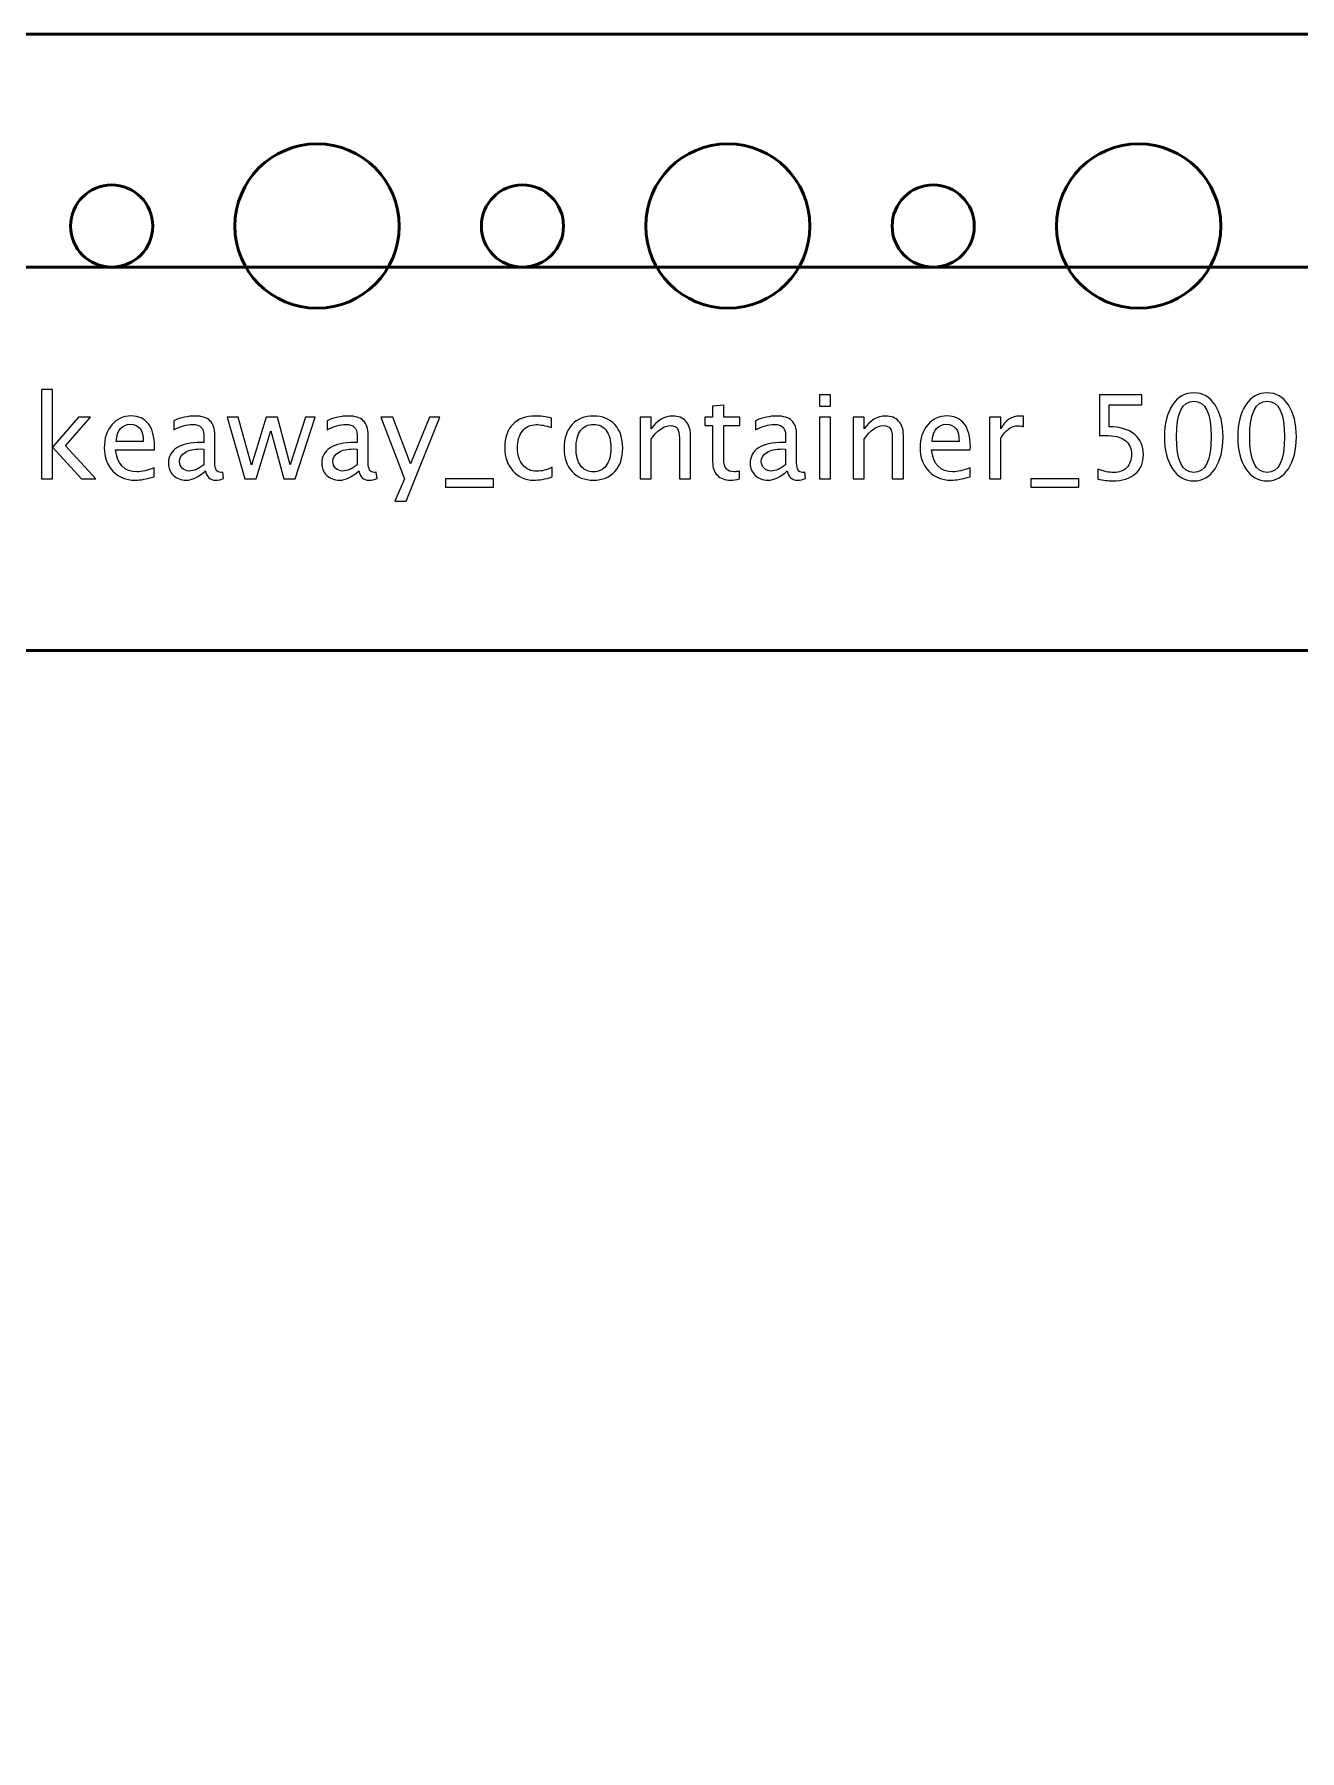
# Model space of a CAD drawing. Header units: centimetres. Extents: x -42 to 63, y -49 to 29.
# Drawn here: x 49.22 to 53.84, y -22.07 to -15.8 of the extents above; entities that cross this region are included whole.
import ezdxf

# ---------------------------------------------------------------- set-up
doc = ezdxf.new("R2010")
doc.units = ezdxf.units.CM
doc.header["$MEASUREMENT"] = 0
doc.layers.add('Layer 1', color=7, linetype='Continuous')

msp = doc.modelspace()

# ---------------------------------------------------------------- linework, layer by layer
at = {"layer": 'Layer 1', "lineweight": 53}
for centre, major_axis in [((50.25001, -16.50001), (0, 0.30001)), ((51.75001, -16.50001), (0, 0.30001)), ((53.25001, -16.50001), (0, 0.30001)), ((49.5, -16.5), (0, 0.15)), ((51, -16.5), (0, 0.15)), ((52.5, -16.5), (0, 0.15))]:
    msp.add_ellipse(centre, major_axis=major_axis, ratio=1, dxfattribs=at)
msp.add_open_spline([(45.05, -28.7), (45.05, -28.7), (45.05, -16.3), (45.05, -16.3), (45.05, -16.3), (45.05, -16.02386), (45.27386, -15.8), (45.55, -15.8), (45.55, -15.8), (45.55, -15.8), (62.45, -15.8), (62.45, -15.8), (62.45, -15.8), (62.72614, -15.8), (62.95, -16.02386), (62.95, -16.3), (62.95, -16.3), (62.95, -16.3), (62.95, -28.7), (62.95, -28.7), (62.95, -28.7), (62.95, -28.97614), (62.72614, -29.2), (62.45, -29.2), (62.45, -29.2), (62.45, -29.2), (45.55, -29.2), (45.55, -29.2), (45.55, -29.2), (45.27386, -29.2), (45.05, -28.97614), (45.05, -28.7)], degree=3, knots=[0, 0, 0, 0, 0.1111111, 0.1111111, 0.1111111, 0.1111111, 0.2222222, 0.2222222, 0.2222222, 0.2222222, 0.3333333, 0.3333333, 0.3333333, 0.3333333, 0.4444444, 0.4444444, 0.4444444, 0.4444444, 0.5555556, 0.5555556, 0.5555556, 0.5555556, 0.6666667, 0.6666667, 0.6666667, 0.6666667, 0.7777778, 0.7777778, 0.7777778, 0.7777778, 1, 1, 1, 1], dxfattribs=at)
at = {"layer": 'Layer 1', "color": 5, "lineweight": 53}
for points in [[(45.6, -26.35), (45.6, -26.35), (45.6, -18.65), (45.6, -18.65), (45.6, -18.65), (45.6, -17.54544), (46.49543, -16.65), (47.6, -16.65), (47.6, -16.65), (47.6, -16.65), (60.4, -16.65), (60.4, -16.65), (60.4, -16.65), (61.50457, -16.65), (62.4, -17.54544), (62.4, -18.65), (62.4, -18.65), (62.4, -18.65), (62.4, -26.35), (62.4, -26.35), (62.4, -26.35), (62.4, -27.45456), (61.50457, -28.35), (60.4, -28.35), (60.4, -28.35), (60.4, -28.35), (47.6, -28.35), (47.6, -28.35), (47.6, -28.35), (46.49543, -28.35), (45.6, -27.45456), (45.6, -26.35)], [(47, -25.35), (47, -25.35), (47, -19.65), (47, -19.65), (47, -19.65), (47, -18.76635), (47.71635, -18.05), (48.6, -18.05), (48.6, -18.05), (48.6, -18.05), (59.4, -18.05), (59.4, -18.05), (59.4, -18.05), (60.28365, -18.05), (61, -18.76635), (61, -19.65), (61, -19.65), (61, -19.65), (61, -25.35), (61, -25.35), (61, -25.35), (61, -26.23365), (60.28365, -26.95), (59.4, -26.95), (59.4, -26.95), (59.4, -26.95), (48.6, -26.95), (48.6, -26.95), (48.6, -26.95), (47.71635, -26.95), (47, -26.23365), (47, -25.35)]]:
    msp.add_open_spline(points, degree=3, knots=[0, 0, 0, 0, 0.1111111, 0.1111111, 0.1111111, 0.1111111, 0.2222222, 0.2222222, 0.2222222, 0.2222222, 0.3333333, 0.3333333, 0.3333333, 0.3333333, 0.4444444, 0.4444444, 0.4444444, 0.4444444, 0.5555556, 0.5555556, 0.5555556, 0.5555556, 0.6666667, 0.6666667, 0.6666667, 0.6666667, 0.7777778, 0.7777778, 0.7777778, 0.7777778, 1, 1, 1, 1], dxfattribs=at)
at = {"layer": 'Layer 1', "color": 5, "lineweight": 9}
for points, knots in [([(49.24323, -17.42256), (49.24323, -17.42256), (49.24323, -17.09617), (49.24323, -17.09617), (49.24323, -17.09617), (49.24323, -17.09617), (49.28387, -17.09617), (49.28387, -17.09617), (49.28387, -17.09617), (49.28387, -17.09617), (49.28387, -17.30706), (49.28387, -17.30706), (49.28387, -17.30706), (49.28387, -17.30706), (49.37912, -17.1982), (49.37912, -17.1982), (49.37912, -17.1982), (49.37912, -17.1982), (49.423, -17.1982), (49.423, -17.1982), (49.423, -17.1982), (49.423, -17.1982), (49.33199, -17.3029), (49.33199, -17.3029), (49.33199, -17.3029), (49.33199, -17.3029), (49.44205, -17.42256), (49.44205, -17.42256), (49.44205, -17.42256), (49.44205, -17.42256), (49.3897, -17.42256), (49.3897, -17.42256), (49.3897, -17.42256), (49.3897, -17.42256), (49.28387, -17.30748), (49.28387, -17.30748), (49.28387, -17.30748), (49.28387, -17.30748), (49.28387, -17.42256), (49.28387, -17.42256), (49.28387, -17.42256), (49.28387, -17.42256), (49.24323, -17.42256), (49.24323, -17.42256)], [0, 0, 0, 0, 0.0833333, 0.0833333, 0.0833333, 0.0833333, 0.1666667, 0.1666667, 0.1666667, 0.1666667, 0.25, 0.25, 0.25, 0.25, 0.3333333, 0.3333333, 0.3333333, 0.3333333, 0.4166667, 0.4166667, 0.4166667, 0.4166667, 0.5, 0.5, 0.5, 0.5, 0.5833333, 0.5833333, 0.5833333, 0.5833333, 0.6666667, 0.6666667, 0.6666667, 0.6666667, 0.75, 0.75, 0.75, 0.75, 0.8333333, 0.8333333, 0.8333333, 0.8333333, 1, 1, 1, 1]), ([(51.79305, -17.42249), (51.78049, -17.42595), (51.76955, -17.42764), (51.76031, -17.42764), (51.76031, -17.42764), (51.73957, -17.42764), (51.72341, -17.42171), (51.71184, -17.40986), (51.71184, -17.40986), (51.7002, -17.39801), (51.69441, -17.38157), (51.69441, -17.36047), (51.69441, -17.36047), (51.69441, -17.36047), (51.69441, -17.22867), (51.69441, -17.22867), (51.69441, -17.22867), (51.69441, -17.22867), (51.66633, -17.22867), (51.66633, -17.22867), (51.66633, -17.22867), (51.66633, -17.22867), (51.66633, -17.1982), (51.66633, -17.1982), (51.66633, -17.1982), (51.66633, -17.1982), (51.69441, -17.1982), (51.69441, -17.1982), (51.69441, -17.1982), (51.69441, -17.1982), (51.69441, -17.15763), (51.69441, -17.15763), (51.69441, -17.15763), (51.69441, -17.15763), (51.73505, -17.15375), (51.73505, -17.15375), (51.73505, -17.15375), (51.73505, -17.15375), (51.73505, -17.1982), (51.73505, -17.1982), (51.73505, -17.1982), (51.73505, -17.1982), (51.7939, -17.1982), (51.7939, -17.1982), (51.7939, -17.1982), (51.7939, -17.1982), (51.7939, -17.22867), (51.7939, -17.22867), (51.7939, -17.22867), (51.7939, -17.22867), (51.73505, -17.22867), (51.73505, -17.22867), (51.73505, -17.22867), (51.73505, -17.22867), (51.73505, -17.35313), (51.73505, -17.35313), (51.73505, -17.35313), (51.73505, -17.38248), (51.74782, -17.39716), (51.77329, -17.39716), (51.77329, -17.39716), (51.77873, -17.39716), (51.78529, -17.39624), (51.79305, -17.39448), (51.79305, -17.39448), (51.79305, -17.39448), (51.79305, -17.42249), (51.79305, -17.42249)], [0, 0, 0, 0, 0.0555556, 0.0555556, 0.0555556, 0.0555556, 0.1111111, 0.1111111, 0.1111111, 0.1111111, 0.1666667, 0.1666667, 0.1666667, 0.1666667, 0.2222222, 0.2222222, 0.2222222, 0.2222222, 0.2777778, 0.2777778, 0.2777778, 0.2777778, 0.3333333, 0.3333333, 0.3333333, 0.3333333, 0.3888889, 0.3888889, 0.3888889, 0.3888889, 0.4444444, 0.4444444, 0.4444444, 0.4444444, 0.5, 0.5, 0.5, 0.5, 0.5555556, 0.5555556, 0.5555556, 0.5555556, 0.6111111, 0.6111111, 0.6111111, 0.6111111, 0.6666667, 0.6666667, 0.6666667, 0.6666667, 0.7222222, 0.7222222, 0.7222222, 0.7222222, 0.7777778, 0.7777778, 0.7777778, 0.7777778, 0.8333333, 0.8333333, 0.8333333, 0.8333333, 0.8888889, 0.8888889, 0.8888889, 0.8888889, 1, 1, 1, 1]), ([(52.0848, -17.15713), (52.0848, -17.15713), (52.0848, -17.11649), (52.0848, -17.11649), (52.0848, -17.11649), (52.0848, -17.11649), (52.12544, -17.11649), (52.12544, -17.11649), (52.12544, -17.11649), (52.12544, -17.11649), (52.12544, -17.15713), (52.12544, -17.15713), (52.12544, -17.15713), (52.12544, -17.15713), (52.0848, -17.15713), (52.0848, -17.15713)], [0, 0, 0, 0, 0.2, 0.2, 0.2, 0.2, 0.4, 0.4, 0.4, 0.4, 0.6, 0.6, 0.6, 0.6, 1, 1, 1, 1]), ([(53.10165, -17.42383), (53.10165, -17.42383), (53.10165, -17.38742), (53.10165, -17.38742), (53.10165, -17.38742), (53.1219, -17.39561), (53.14109, -17.3997), (53.15943, -17.3997), (53.15943, -17.3997), (53.17947, -17.3997), (53.19527, -17.39377), (53.20677, -17.38192), (53.20677, -17.38192), (53.21827, -17.37007), (53.22399, -17.35377), (53.22399, -17.33303), (53.22399, -17.33303), (53.22399, -17.31073), (53.21587, -17.29366), (53.19965, -17.28187), (53.19965, -17.28187), (53.18342, -17.27009), (53.15992, -17.26423), (53.12923, -17.26423), (53.12923, -17.26423), (53.12211, -17.26423), (53.11456, -17.26473), (53.10673, -17.26572), (53.10673, -17.26572), (53.10673, -17.26572), (53.10673, -17.11649), (53.10673, -17.11649), (53.10673, -17.11649), (53.10673, -17.11649), (53.26167, -17.11649), (53.26167, -17.11649), (53.26167, -17.11649), (53.26167, -17.11649), (53.26167, -17.15205), (53.26167, -17.15205), (53.26167, -17.15205), (53.26167, -17.15205), (53.14229, -17.15205), (53.14229, -17.15205), (53.14229, -17.15205), (53.14229, -17.15205), (53.14229, -17.23291), (53.14229, -17.23291), (53.14229, -17.23291), (53.18166, -17.23291), (53.21235, -17.24194), (53.23443, -17.26), (53.23443, -17.26), (53.25651, -17.27799), (53.26759, -17.30297), (53.26759, -17.33493), (53.26759, -17.33493), (53.26759, -17.3647), (53.25757, -17.38799), (53.23754, -17.40485), (53.23754, -17.40485), (53.2175, -17.42171), (53.18984, -17.43018), (53.15456, -17.43018), (53.15456, -17.43018), (53.13883, -17.43018), (53.12119, -17.42806), (53.10165, -17.42383)], [0, 0, 0, 0, 0.0555556, 0.0555556, 0.0555556, 0.0555556, 0.1111111, 0.1111111, 0.1111111, 0.1111111, 0.1666667, 0.1666667, 0.1666667, 0.1666667, 0.2222222, 0.2222222, 0.2222222, 0.2222222, 0.2777778, 0.2777778, 0.2777778, 0.2777778, 0.3333333, 0.3333333, 0.3333333, 0.3333333, 0.3888889, 0.3888889, 0.3888889, 0.3888889, 0.4444444, 0.4444444, 0.4444444, 0.4444444, 0.5, 0.5, 0.5, 0.5, 0.5555556, 0.5555556, 0.5555556, 0.5555556, 0.6111111, 0.6111111, 0.6111111, 0.6111111, 0.6666667, 0.6666667, 0.6666667, 0.6666667, 0.7222222, 0.7222222, 0.7222222, 0.7222222, 0.7777778, 0.7777778, 0.7777778, 0.7777778, 0.8333333, 0.8333333, 0.8333333, 0.8333333, 0.8888889, 0.8888889, 0.8888889, 0.8888889, 1, 1, 1, 1]), ([(53.45146, -17.43018), (53.41936, -17.43018), (53.39347, -17.41543), (53.37385, -17.38601), (53.37385, -17.38601), (53.35417, -17.35659), (53.34436, -17.31779), (53.34436, -17.26953), (53.34436, -17.26953), (53.34436, -17.22127), (53.35417, -17.18246), (53.37385, -17.15304), (53.37385, -17.15304), (53.39347, -17.12362), (53.41936, -17.10887), (53.45146, -17.10887), (53.45146, -17.10887), (53.48371, -17.10887), (53.5096, -17.12355), (53.52921, -17.1529), (53.52921, -17.1529), (53.54876, -17.18225), (53.55856, -17.22113), (53.55856, -17.26953), (53.55856, -17.26953), (53.55856, -17.31779), (53.54876, -17.35659), (53.52921, -17.38601), (53.52921, -17.38601), (53.5096, -17.41543), (53.48371, -17.43018), (53.45146, -17.43018)], [0, 0, 0, 0, 0.1111111, 0.1111111, 0.1111111, 0.1111111, 0.2222222, 0.2222222, 0.2222222, 0.2222222, 0.3333333, 0.3333333, 0.3333333, 0.3333333, 0.4444444, 0.4444444, 0.4444444, 0.4444444, 0.5555556, 0.5555556, 0.5555556, 0.5555556, 0.6666667, 0.6666667, 0.6666667, 0.6666667, 0.7777778, 0.7777778, 0.7777778, 0.7777778, 1, 1, 1, 1]), ([(53.45139, -17.3997), (53.4938, -17.3997), (53.51496, -17.35631), (53.51496, -17.26953), (53.51496, -17.26953), (53.51496, -17.18274), (53.4938, -17.13935), (53.45139, -17.13935), (53.45139, -17.13935), (53.40913, -17.13935), (53.38796, -17.18274), (53.38796, -17.26953), (53.38796, -17.26953), (53.38796, -17.35631), (53.40913, -17.3997), (53.45139, -17.3997)], [0, 0, 0, 0, 0.2, 0.2, 0.2, 0.2, 0.4, 0.4, 0.4, 0.4, 0.6, 0.6, 0.6, 0.6, 1, 1, 1, 1]), ([(53.71915, -17.43018), (53.68705, -17.43018), (53.66116, -17.41543), (53.64154, -17.38601), (53.64154, -17.38601), (53.62186, -17.35659), (53.61205, -17.31779), (53.61205, -17.26953), (53.61205, -17.26953), (53.61205, -17.22127), (53.62186, -17.18246), (53.64154, -17.15304), (53.64154, -17.15304), (53.66116, -17.12362), (53.68705, -17.10887), (53.71915, -17.10887), (53.71915, -17.10887), (53.7514, -17.10887), (53.77729, -17.12355), (53.7969, -17.1529), (53.7969, -17.1529), (53.81645, -17.18225), (53.82625, -17.22113), (53.82625, -17.26953), (53.82625, -17.26953), (53.82625, -17.31779), (53.81645, -17.35659), (53.7969, -17.38601), (53.7969, -17.38601), (53.77729, -17.41543), (53.7514, -17.43018), (53.71915, -17.43018)], [0, 0, 0, 0, 0.1111111, 0.1111111, 0.1111111, 0.1111111, 0.2222222, 0.2222222, 0.2222222, 0.2222222, 0.3333333, 0.3333333, 0.3333333, 0.3333333, 0.4444444, 0.4444444, 0.4444444, 0.4444444, 0.5555556, 0.5555556, 0.5555556, 0.5555556, 0.6666667, 0.6666667, 0.6666667, 0.6666667, 0.7777778, 0.7777778, 0.7777778, 0.7777778, 1, 1, 1, 1]), ([(53.71908, -17.3997), (53.76149, -17.3997), (53.78265, -17.35631), (53.78265, -17.26953), (53.78265, -17.26953), (53.78265, -17.18274), (53.76149, -17.13935), (53.71908, -17.13935), (53.71908, -17.13935), (53.67682, -17.13935), (53.65565, -17.18274), (53.65565, -17.26953), (53.65565, -17.26953), (53.65565, -17.35631), (53.67682, -17.3997), (53.71908, -17.3997)], [0, 0, 0, 0, 0.2, 0.2, 0.2, 0.2, 0.4, 0.4, 0.4, 0.4, 0.6, 0.6, 0.6, 0.6, 1, 1, 1, 1]), ([(49.65535, -17.41536), (49.62804, -17.42355), (49.60469, -17.42764), (49.58521, -17.42764), (49.58521, -17.42764), (49.55198, -17.42764), (49.52496, -17.41663), (49.50415, -17.39469), (49.50415, -17.39469), (49.48333, -17.37275), (49.47289, -17.34431), (49.47289, -17.30932), (49.47289, -17.30932), (49.47289, -17.27538), (49.48206, -17.24751), (49.50048, -17.22571), (49.50048, -17.22571), (49.51889, -17.20398), (49.54246, -17.19312), (49.57117, -17.19312), (49.57117, -17.19312), (49.59834, -17.19312), (49.61936, -17.20278), (49.63418, -17.22211), (49.63418, -17.22211), (49.649, -17.24145), (49.6564, -17.26882), (49.6564, -17.30431), (49.6564, -17.30431), (49.6564, -17.30431), (49.65619, -17.31673), (49.65619, -17.31673), (49.65619, -17.31673), (49.65619, -17.31673), (49.51438, -17.31673), (49.51438, -17.31673), (49.51438, -17.31673), (49.5203, -17.37035), (49.54648, -17.39716), (49.59283, -17.39716), (49.59283, -17.39716), (49.60984, -17.39716), (49.63065, -17.39236), (49.65535, -17.38277), (49.65535, -17.38277), (49.65535, -17.38277), (49.65535, -17.41536), (49.65535, -17.41536)], [0, 0, 0, 0, 0.0769231, 0.0769231, 0.0769231, 0.0769231, 0.1538462, 0.1538462, 0.1538462, 0.1538462, 0.2307692, 0.2307692, 0.2307692, 0.2307692, 0.3076923, 0.3076923, 0.3076923, 0.3076923, 0.3846154, 0.3846154, 0.3846154, 0.3846154, 0.4615385, 0.4615385, 0.4615385, 0.4615385, 0.5384615, 0.5384615, 0.5384615, 0.5384615, 0.6153846, 0.6153846, 0.6153846, 0.6153846, 0.6923077, 0.6923077, 0.6923077, 0.6923077, 0.7692308, 0.7692308, 0.7692308, 0.7692308, 0.8461538, 0.8461538, 0.8461538, 0.8461538, 1, 1, 1, 1]), ([(49.51649, -17.28625), (49.51649, -17.28625), (49.61555, -17.28625), (49.61555, -17.28625), (49.61555, -17.28625), (49.61555, -17.24448), (49.59996, -17.22359), (49.56884, -17.22359), (49.56884, -17.22359), (49.53752, -17.22359), (49.52009, -17.24448), (49.51649, -17.28625)], [0, 0, 0, 0, 0.25, 0.25, 0.25, 0.25, 0.5, 0.5, 0.5, 0.5, 1, 1, 1, 1]), ([(49.84218, -17.39399), (49.81777, -17.41642), (49.79427, -17.42764), (49.77169, -17.42764), (49.77169, -17.42764), (49.75314, -17.42764), (49.73769, -17.42185), (49.72548, -17.41021), (49.72548, -17.41021), (49.7132, -17.39857), (49.70707, -17.3839), (49.70707, -17.36619), (49.70707, -17.36619), (49.70707, -17.3417), (49.71737, -17.32287), (49.73797, -17.30974), (49.73797, -17.30974), (49.75857, -17.29662), (49.78813, -17.29006), (49.82666, -17.29006), (49.82666, -17.29006), (49.82666, -17.29006), (49.83618, -17.29006), (49.83618, -17.29006), (49.83618, -17.29006), (49.83618, -17.29006), (49.83618, -17.26304), (49.83618, -17.26304), (49.83618, -17.26304), (49.83618, -17.237), (49.82264, -17.22402), (49.79547, -17.22402), (49.79547, -17.22402), (49.77445, -17.22402), (49.75145, -17.23065), (49.72654, -17.24391), (49.72654, -17.24391), (49.72654, -17.24391), (49.72654, -17.21047), (49.72654, -17.21047), (49.72654, -17.21047), (49.75392, -17.19918), (49.77974, -17.19354), (49.80394, -17.19354), (49.80394, -17.19354), (49.82884, -17.19354), (49.84726, -17.19918), (49.85904, -17.21054), (49.85904, -17.21054), (49.8709, -17.2219), (49.87682, -17.2394), (49.87682, -17.26304), (49.87682, -17.26304), (49.87682, -17.26304), (49.87682, -17.36442), (49.87682, -17.36442), (49.87682, -17.36442), (49.87682, -17.38764), (49.88395, -17.39928), (49.89827, -17.39928), (49.89827, -17.39928), (49.90003, -17.39928), (49.90264, -17.39899), (49.9061, -17.39843), (49.9061, -17.39843), (49.9061, -17.39843), (49.90899, -17.42101), (49.90899, -17.42101), (49.90899, -17.42101), (49.89975, -17.42545), (49.88959, -17.42764), (49.87844, -17.42764), (49.87844, -17.42764), (49.85947, -17.42764), (49.8474, -17.41642), (49.84218, -17.39399)], [0, 0, 0, 0, 0.05, 0.05, 0.05, 0.05, 0.1, 0.1, 0.1, 0.1, 0.15, 0.15, 0.15, 0.15, 0.2, 0.2, 0.2, 0.2, 0.25, 0.25, 0.25, 0.25, 0.3, 0.3, 0.3, 0.3, 0.35, 0.35, 0.35, 0.35, 0.4, 0.4, 0.4, 0.4, 0.45, 0.45, 0.45, 0.45, 0.5, 0.5, 0.5, 0.5, 0.55, 0.55, 0.55, 0.55, 0.6, 0.6, 0.6, 0.6, 0.65, 0.65, 0.65, 0.65, 0.7, 0.7, 0.7, 0.7, 0.75, 0.75, 0.75, 0.75, 0.8, 0.8, 0.8, 0.8, 0.85, 0.85, 0.85, 0.85, 0.9, 0.9, 0.9, 0.9, 1, 1, 1, 1]), ([(49.98654, -17.42256), (49.98654, -17.42256), (49.92219, -17.1982), (49.92219, -17.1982), (49.92219, -17.1982), (49.92219, -17.1982), (49.96184, -17.1982), (49.96184, -17.1982), (49.96184, -17.1982), (49.96184, -17.1982), (50.01116, -17.3724), (50.01116, -17.3724), (50.01116, -17.3724), (50.01116, -17.3724), (50.06436, -17.1982), (50.06436, -17.1982), (50.06436, -17.1982), (50.06436, -17.1982), (50.105, -17.1982), (50.105, -17.1982), (50.105, -17.1982), (50.105, -17.1982), (50.15178, -17.37211), (50.15178, -17.37211), (50.15178, -17.37211), (50.15178, -17.37211), (50.20836, -17.1982), (50.20836, -17.1982), (50.20836, -17.1982), (50.20836, -17.1982), (50.24307, -17.1982), (50.24307, -17.1982), (50.24307, -17.1982), (50.24307, -17.1982), (50.16984, -17.42256), (50.16984, -17.42256), (50.16984, -17.42256), (50.16984, -17.42256), (50.1292, -17.42256), (50.1292, -17.42256), (50.1292, -17.42256), (50.1292, -17.42256), (50.08108, -17.24758), (50.08108, -17.24758), (50.08108, -17.24758), (50.08108, -17.24758), (50.02718, -17.42256), (50.02718, -17.42256), (50.02718, -17.42256), (50.02718, -17.42256), (49.98654, -17.42256), (49.98654, -17.42256)], [0, 0, 0, 0, 0.0714286, 0.0714286, 0.0714286, 0.0714286, 0.1428571, 0.1428571, 0.1428571, 0.1428571, 0.2142857, 0.2142857, 0.2142857, 0.2142857, 0.2857143, 0.2857143, 0.2857143, 0.2857143, 0.3571429, 0.3571429, 0.3571429, 0.3571429, 0.4285714, 0.4285714, 0.4285714, 0.4285714, 0.5, 0.5, 0.5, 0.5, 0.5714286, 0.5714286, 0.5714286, 0.5714286, 0.6428571, 0.6428571, 0.6428571, 0.6428571, 0.7142857, 0.7142857, 0.7142857, 0.7142857, 0.7857143, 0.7857143, 0.7857143, 0.7857143, 0.8571429, 0.8571429, 0.8571429, 0.8571429, 1, 1, 1, 1]), ([(50.40211, -17.39399), (50.3777, -17.41642), (50.3542, -17.42764), (50.33162, -17.42764), (50.33162, -17.42764), (50.31307, -17.42764), (50.29762, -17.42185), (50.28541, -17.41021), (50.28541, -17.41021), (50.27313, -17.39857), (50.267, -17.3839), (50.267, -17.36619), (50.267, -17.36619), (50.267, -17.3417), (50.2773, -17.32287), (50.2979, -17.30974), (50.2979, -17.30974), (50.3185, -17.29662), (50.34806, -17.29006), (50.38659, -17.29006), (50.38659, -17.29006), (50.38659, -17.29006), (50.39611, -17.29006), (50.39611, -17.29006), (50.39611, -17.29006), (50.39611, -17.29006), (50.39611, -17.26304), (50.39611, -17.26304), (50.39611, -17.26304), (50.39611, -17.237), (50.38257, -17.22402), (50.3554, -17.22402), (50.3554, -17.22402), (50.33438, -17.22402), (50.31138, -17.23065), (50.28647, -17.24391), (50.28647, -17.24391), (50.28647, -17.24391), (50.28647, -17.21047), (50.28647, -17.21047), (50.28647, -17.21047), (50.31385, -17.19918), (50.33967, -17.19354), (50.36387, -17.19354), (50.36387, -17.19354), (50.38877, -17.19354), (50.40719, -17.19918), (50.41897, -17.21054), (50.41897, -17.21054), (50.43083, -17.2219), (50.43675, -17.2394), (50.43675, -17.26304), (50.43675, -17.26304), (50.43675, -17.26304), (50.43675, -17.36442), (50.43675, -17.36442), (50.43675, -17.36442), (50.43675, -17.38764), (50.44388, -17.39928), (50.4582, -17.39928), (50.4582, -17.39928), (50.45996, -17.39928), (50.46257, -17.39899), (50.46603, -17.39843), (50.46603, -17.39843), (50.46603, -17.39843), (50.46892, -17.42101), (50.46892, -17.42101), (50.46892, -17.42101), (50.45968, -17.42545), (50.44952, -17.42764), (50.43837, -17.42764), (50.43837, -17.42764), (50.4194, -17.42764), (50.40733, -17.41642), (50.40211, -17.39399)], [0, 0, 0, 0, 0.05, 0.05, 0.05, 0.05, 0.1, 0.1, 0.1, 0.1, 0.15, 0.15, 0.15, 0.15, 0.2, 0.2, 0.2, 0.2, 0.25, 0.25, 0.25, 0.25, 0.3, 0.3, 0.3, 0.3, 0.35, 0.35, 0.35, 0.35, 0.4, 0.4, 0.4, 0.4, 0.45, 0.45, 0.45, 0.45, 0.5, 0.5, 0.5, 0.5, 0.55, 0.55, 0.55, 0.55, 0.6, 0.6, 0.6, 0.6, 0.65, 0.65, 0.65, 0.65, 0.7, 0.7, 0.7, 0.7, 0.75, 0.75, 0.75, 0.75, 0.8, 0.8, 0.8, 0.8, 0.85, 0.85, 0.85, 0.85, 0.9, 0.9, 0.9, 0.9, 1, 1, 1, 1]), ([(50.53348, -17.50426), (50.53348, -17.50426), (50.56989, -17.42284), (50.56989, -17.42284), (50.56989, -17.42284), (50.56989, -17.42284), (50.48297, -17.1982), (50.48297, -17.1982), (50.48297, -17.1982), (50.48297, -17.1982), (50.52657, -17.1982), (50.52657, -17.1982), (50.52657, -17.1982), (50.52657, -17.1982), (50.5912, -17.36809), (50.5912, -17.36809), (50.5912, -17.36809), (50.5912, -17.36809), (50.66013, -17.1982), (50.66013, -17.1982), (50.66013, -17.1982), (50.66013, -17.1982), (50.69844, -17.1982), (50.69844, -17.1982), (50.69844, -17.1982), (50.69844, -17.1982), (50.57582, -17.50426), (50.57582, -17.50426), (50.57582, -17.50426), (50.57582, -17.50426), (50.53348, -17.50426), (50.53348, -17.50426)], [0, 0, 0, 0, 0.1111111, 0.1111111, 0.1111111, 0.1111111, 0.2222222, 0.2222222, 0.2222222, 0.2222222, 0.3333333, 0.3333333, 0.3333333, 0.3333333, 0.4444444, 0.4444444, 0.4444444, 0.4444444, 0.5555556, 0.5555556, 0.5555556, 0.5555556, 0.6666667, 0.6666667, 0.6666667, 0.6666667, 0.7777778, 0.7777778, 0.7777778, 0.7777778, 1, 1, 1, 1]), ([(51.10887, -17.41579), (51.08255, -17.42369), (51.05983, -17.42764), (51.04071, -17.42764), (51.04071, -17.42764), (51.01037, -17.42764), (50.98525, -17.41642), (50.96529, -17.39406), (50.96529, -17.39406), (50.94532, -17.37162), (50.9353, -17.34333), (50.9353, -17.30925), (50.9353, -17.30925), (50.9353, -17.27284), (50.94518, -17.24441), (50.96493, -17.22409), (50.96493, -17.22409), (50.98469, -17.2037), (51.01228, -17.19354), (51.04769, -17.19354), (51.04769, -17.19354), (51.06512, -17.19354), (51.08474, -17.19594), (51.10633, -17.20074), (51.10633, -17.20074), (51.10633, -17.20074), (51.10633, -17.23502), (51.10633, -17.23502), (51.10633, -17.23502), (51.08339, -17.22825), (51.0647, -17.22486), (51.0503, -17.22486), (51.0503, -17.22486), (51.02942, -17.22486), (51.0127, -17.2327), (51.00021, -17.24829), (51.00021, -17.24829), (50.98772, -17.26388), (50.98144, -17.2847), (50.98144, -17.31066), (50.98144, -17.31066), (50.98144, -17.33585), (50.98793, -17.35617), (51.00085, -17.37176), (51.00085, -17.37176), (51.01376, -17.38728), (51.03062, -17.39504), (51.05157, -17.39504), (51.05157, -17.39504), (51.07013, -17.39504), (51.08918, -17.39025), (51.10887, -17.38065), (51.10887, -17.38065), (51.10887, -17.38065), (51.10887, -17.41579), (51.10887, -17.41579)], [0, 0, 0, 0, 0.0666667, 0.0666667, 0.0666667, 0.0666667, 0.1333333, 0.1333333, 0.1333333, 0.1333333, 0.2, 0.2, 0.2, 0.2, 0.2666667, 0.2666667, 0.2666667, 0.2666667, 0.3333333, 0.3333333, 0.3333333, 0.3333333, 0.4, 0.4, 0.4, 0.4, 0.4666667, 0.4666667, 0.4666667, 0.4666667, 0.5333333, 0.5333333, 0.5333333, 0.5333333, 0.6, 0.6, 0.6, 0.6, 0.6666667, 0.6666667, 0.6666667, 0.6666667, 0.7333333, 0.7333333, 0.7333333, 0.7333333, 0.8, 0.8, 0.8, 0.8, 0.8666667, 0.8666667, 0.8666667, 0.8666667, 1, 1, 1, 1]), ([(51.25922, -17.42764), (51.22627, -17.42764), (51.20017, -17.41713), (51.18098, -17.3961), (51.18098, -17.3961), (51.16172, -17.37508), (51.15212, -17.3465), (51.15212, -17.31045), (51.15212, -17.31045), (51.15212, -17.27447), (51.16172, -17.24596), (51.18098, -17.22501), (51.18098, -17.22501), (51.20017, -17.20405), (51.22627, -17.19354), (51.25922, -17.19354), (51.25922, -17.19354), (51.29217, -17.19354), (51.31828, -17.20405), (51.33747, -17.22501), (51.33747, -17.22501), (51.35673, -17.24596), (51.36632, -17.27447), (51.36632, -17.31045), (51.36632, -17.31045), (51.36632, -17.3465), (51.35673, -17.37508), (51.33747, -17.3961), (51.33747, -17.3961), (51.31828, -17.41713), (51.29217, -17.42764), (51.25922, -17.42764)], [0, 0, 0, 0, 0.1111111, 0.1111111, 0.1111111, 0.1111111, 0.2222222, 0.2222222, 0.2222222, 0.2222222, 0.3333333, 0.3333333, 0.3333333, 0.3333333, 0.4444444, 0.4444444, 0.4444444, 0.4444444, 0.5555556, 0.5555556, 0.5555556, 0.5555556, 0.6666667, 0.6666667, 0.6666667, 0.6666667, 0.7777778, 0.7777778, 0.7777778, 0.7777778, 1, 1, 1, 1]), ([(51.25915, -17.39716), (51.27926, -17.39716), (51.29492, -17.38961), (51.30607, -17.37444), (51.30607, -17.37444), (51.31715, -17.35934), (51.32272, -17.33796), (51.32272, -17.31045), (51.32272, -17.31045), (51.32272, -17.283), (51.31715, -17.26169), (51.30607, -17.2466), (51.30607, -17.2466), (51.29492, -17.23157), (51.27926, -17.22402), (51.25915, -17.22402), (51.25915, -17.22402), (51.23897, -17.22402), (51.22331, -17.23157), (51.2123, -17.2466), (51.2123, -17.2466), (51.20123, -17.26169), (51.19572, -17.283), (51.19572, -17.31045), (51.19572, -17.31045), (51.19572, -17.33796), (51.20123, -17.35934), (51.2123, -17.37444), (51.2123, -17.37444), (51.22331, -17.38961), (51.23897, -17.39716), (51.25915, -17.39716)], [0, 0, 0, 0, 0.1111111, 0.1111111, 0.1111111, 0.1111111, 0.2222222, 0.2222222, 0.2222222, 0.2222222, 0.3333333, 0.3333333, 0.3333333, 0.3333333, 0.4444444, 0.4444444, 0.4444444, 0.4444444, 0.5555556, 0.5555556, 0.5555556, 0.5555556, 0.6666667, 0.6666667, 0.6666667, 0.6666667, 0.7777778, 0.7777778, 0.7777778, 0.7777778, 1, 1, 1, 1]), ([(51.42997, -17.42256), (51.42997, -17.42256), (51.42997, -17.1982), (51.42997, -17.1982), (51.42997, -17.1982), (51.42997, -17.1982), (51.47061, -17.1982), (51.47061, -17.1982), (51.47061, -17.1982), (51.47061, -17.1982), (51.47061, -17.2406), (51.47061, -17.2406), (51.47061, -17.2406), (51.49213, -17.2092), (51.51852, -17.19354), (51.5497, -17.19354), (51.5497, -17.19354), (51.56932, -17.19354), (51.58491, -17.19968), (51.59641, -17.21202), (51.59641, -17.21202), (51.60791, -17.2243), (51.61369, -17.24088), (51.61369, -17.26162), (51.61369, -17.26162), (51.61369, -17.26162), (51.61369, -17.42256), (51.61369, -17.42256), (51.61369, -17.42256), (51.61369, -17.42256), (51.57306, -17.42256), (51.57306, -17.42256), (51.57306, -17.42256), (51.57306, -17.42256), (51.57306, -17.27489), (51.57306, -17.27489), (51.57306, -17.27489), (51.57306, -17.25824), (51.57059, -17.24638), (51.56572, -17.23933), (51.56572, -17.23933), (51.56078, -17.2322), (51.55266, -17.22867), (51.54131, -17.22867), (51.54131, -17.22867), (51.51633, -17.22867), (51.49276, -17.24497), (51.47061, -17.27757), (51.47061, -17.27757), (51.47061, -17.27757), (51.47061, -17.42256), (51.47061, -17.42256), (51.47061, -17.42256), (51.47061, -17.42256), (51.42997, -17.42256), (51.42997, -17.42256)], [0, 0, 0, 0, 0.0666667, 0.0666667, 0.0666667, 0.0666667, 0.1333333, 0.1333333, 0.1333333, 0.1333333, 0.2, 0.2, 0.2, 0.2, 0.2666667, 0.2666667, 0.2666667, 0.2666667, 0.3333333, 0.3333333, 0.3333333, 0.3333333, 0.4, 0.4, 0.4, 0.4, 0.4666667, 0.4666667, 0.4666667, 0.4666667, 0.5333333, 0.5333333, 0.5333333, 0.5333333, 0.6, 0.6, 0.6, 0.6, 0.6666667, 0.6666667, 0.6666667, 0.6666667, 0.7333333, 0.7333333, 0.7333333, 0.7333333, 0.8, 0.8, 0.8, 0.8, 0.8666667, 0.8666667, 0.8666667, 0.8666667, 1, 1, 1, 1]), ([(51.96669, -17.39399), (51.94228, -17.41642), (51.91878, -17.42764), (51.8962, -17.42764), (51.8962, -17.42764), (51.87765, -17.42764), (51.8622, -17.42185), (51.84999, -17.41021), (51.84999, -17.41021), (51.83771, -17.39857), (51.83158, -17.3839), (51.83158, -17.36619), (51.83158, -17.36619), (51.83158, -17.3417), (51.84188, -17.32287), (51.86248, -17.30974), (51.86248, -17.30974), (51.88308, -17.29662), (51.91264, -17.29006), (51.95117, -17.29006), (51.95117, -17.29006), (51.95117, -17.29006), (51.96069, -17.29006), (51.96069, -17.29006), (51.96069, -17.29006), (51.96069, -17.29006), (51.96069, -17.26304), (51.96069, -17.26304), (51.96069, -17.26304), (51.96069, -17.237), (51.94715, -17.22402), (51.91998, -17.22402), (51.91998, -17.22402), (51.89896, -17.22402), (51.87596, -17.23065), (51.85105, -17.24391), (51.85105, -17.24391), (51.85105, -17.24391), (51.85105, -17.21047), (51.85105, -17.21047), (51.85105, -17.21047), (51.87843, -17.19918), (51.90425, -17.19354), (51.92845, -17.19354), (51.92845, -17.19354), (51.95335, -17.19354), (51.97177, -17.19918), (51.98355, -17.21054), (51.98355, -17.21054), (51.99541, -17.2219), (52.00133, -17.2394), (52.00133, -17.26304), (52.00133, -17.26304), (52.00133, -17.26304), (52.00133, -17.36442), (52.00133, -17.36442), (52.00133, -17.36442), (52.00133, -17.38764), (52.00846, -17.39928), (52.02278, -17.39928), (52.02278, -17.39928), (52.02454, -17.39928), (52.02715, -17.39899), (52.03061, -17.39843), (52.03061, -17.39843), (52.03061, -17.39843), (52.0335, -17.42101), (52.0335, -17.42101), (52.0335, -17.42101), (52.02426, -17.42545), (52.0141, -17.42764), (52.00295, -17.42764), (52.00295, -17.42764), (51.98398, -17.42764), (51.97191, -17.41642), (51.96669, -17.39399)], [0, 0, 0, 0, 0.05, 0.05, 0.05, 0.05, 0.1, 0.1, 0.1, 0.1, 0.15, 0.15, 0.15, 0.15, 0.2, 0.2, 0.2, 0.2, 0.25, 0.25, 0.25, 0.25, 0.3, 0.3, 0.3, 0.3, 0.35, 0.35, 0.35, 0.35, 0.4, 0.4, 0.4, 0.4, 0.45, 0.45, 0.45, 0.45, 0.5, 0.5, 0.5, 0.5, 0.55, 0.55, 0.55, 0.55, 0.6, 0.6, 0.6, 0.6, 0.65, 0.65, 0.65, 0.65, 0.7, 0.7, 0.7, 0.7, 0.75, 0.75, 0.75, 0.75, 0.8, 0.8, 0.8, 0.8, 0.85, 0.85, 0.85, 0.85, 0.9, 0.9, 0.9, 0.9, 1, 1, 1, 1]), ([(52.0848, -17.42256), (52.0848, -17.42256), (52.0848, -17.1982), (52.0848, -17.1982), (52.0848, -17.1982), (52.0848, -17.1982), (52.12544, -17.1982), (52.12544, -17.1982), (52.12544, -17.1982), (52.12544, -17.1982), (52.12544, -17.42256), (52.12544, -17.42256), (52.12544, -17.42256), (52.12544, -17.42256), (52.0848, -17.42256), (52.0848, -17.42256)], [0, 0, 0, 0, 0.2, 0.2, 0.2, 0.2, 0.4, 0.4, 0.4, 0.4, 0.6, 0.6, 0.6, 0.6, 1, 1, 1, 1]), ([(52.20714, -17.42256), (52.20714, -17.42256), (52.20714, -17.1982), (52.20714, -17.1982), (52.20714, -17.1982), (52.20714, -17.1982), (52.24778, -17.1982), (52.24778, -17.1982), (52.24778, -17.1982), (52.24778, -17.1982), (52.24778, -17.2406), (52.24778, -17.2406), (52.24778, -17.2406), (52.2693, -17.2092), (52.29569, -17.19354), (52.32687, -17.19354), (52.32687, -17.19354), (52.34649, -17.19354), (52.36208, -17.19968), (52.37358, -17.21202), (52.37358, -17.21202), (52.38508, -17.2243), (52.39086, -17.24088), (52.39086, -17.26162), (52.39086, -17.26162), (52.39086, -17.26162), (52.39086, -17.42256), (52.39086, -17.42256), (52.39086, -17.42256), (52.39086, -17.42256), (52.35023, -17.42256), (52.35023, -17.42256), (52.35023, -17.42256), (52.35023, -17.42256), (52.35023, -17.27489), (52.35023, -17.27489), (52.35023, -17.27489), (52.35023, -17.25824), (52.34776, -17.24638), (52.34289, -17.23933), (52.34289, -17.23933), (52.33795, -17.2322), (52.32983, -17.22867), (52.31848, -17.22867), (52.31848, -17.22867), (52.2935, -17.22867), (52.26993, -17.24497), (52.24778, -17.27757), (52.24778, -17.27757), (52.24778, -17.27757), (52.24778, -17.42256), (52.24778, -17.42256), (52.24778, -17.42256), (52.24778, -17.42256), (52.20714, -17.42256), (52.20714, -17.42256)], [0, 0, 0, 0, 0.0666667, 0.0666667, 0.0666667, 0.0666667, 0.1333333, 0.1333333, 0.1333333, 0.1333333, 0.2, 0.2, 0.2, 0.2, 0.2666667, 0.2666667, 0.2666667, 0.2666667, 0.3333333, 0.3333333, 0.3333333, 0.3333333, 0.4, 0.4, 0.4, 0.4, 0.4666667, 0.4666667, 0.4666667, 0.4666667, 0.5333333, 0.5333333, 0.5333333, 0.5333333, 0.6, 0.6, 0.6, 0.6, 0.6666667, 0.6666667, 0.6666667, 0.6666667, 0.7333333, 0.7333333, 0.7333333, 0.7333333, 0.8, 0.8, 0.8, 0.8, 0.8666667, 0.8666667, 0.8666667, 0.8666667, 1, 1, 1, 1]), ([(52.63457, -17.41536), (52.60726, -17.42355), (52.58391, -17.42764), (52.56443, -17.42764), (52.56443, -17.42764), (52.5312, -17.42764), (52.50418, -17.41663), (52.48337, -17.39469), (52.48337, -17.39469), (52.46255, -17.37275), (52.45211, -17.34431), (52.45211, -17.30932), (52.45211, -17.30932), (52.45211, -17.27538), (52.46128, -17.24751), (52.4797, -17.22571), (52.4797, -17.22571), (52.49811, -17.20398), (52.52168, -17.19312), (52.55039, -17.19312), (52.55039, -17.19312), (52.57756, -17.19312), (52.59858, -17.20278), (52.6134, -17.22211), (52.6134, -17.22211), (52.62822, -17.24145), (52.63562, -17.26882), (52.63562, -17.30431), (52.63562, -17.30431), (52.63562, -17.30431), (52.63541, -17.31673), (52.63541, -17.31673), (52.63541, -17.31673), (52.63541, -17.31673), (52.4936, -17.31673), (52.4936, -17.31673), (52.4936, -17.31673), (52.49952, -17.37035), (52.5257, -17.39716), (52.57205, -17.39716), (52.57205, -17.39716), (52.58906, -17.39716), (52.60987, -17.39236), (52.63457, -17.38277), (52.63457, -17.38277), (52.63457, -17.38277), (52.63457, -17.41536), (52.63457, -17.41536)], [0, 0, 0, 0, 0.0769231, 0.0769231, 0.0769231, 0.0769231, 0.1538462, 0.1538462, 0.1538462, 0.1538462, 0.2307692, 0.2307692, 0.2307692, 0.2307692, 0.3076923, 0.3076923, 0.3076923, 0.3076923, 0.3846154, 0.3846154, 0.3846154, 0.3846154, 0.4615385, 0.4615385, 0.4615385, 0.4615385, 0.5384615, 0.5384615, 0.5384615, 0.5384615, 0.6153846, 0.6153846, 0.6153846, 0.6153846, 0.6923077, 0.6923077, 0.6923077, 0.6923077, 0.7692308, 0.7692308, 0.7692308, 0.7692308, 0.8461538, 0.8461538, 0.8461538, 0.8461538, 1, 1, 1, 1]), ([(52.49571, -17.28625), (52.49571, -17.28625), (52.59477, -17.28625), (52.59477, -17.28625), (52.59477, -17.28625), (52.59477, -17.24448), (52.57918, -17.22359), (52.54806, -17.22359), (52.54806, -17.22359), (52.51674, -17.22359), (52.49931, -17.24448), (52.49571, -17.28625)], [0, 0, 0, 0, 0.25, 0.25, 0.25, 0.25, 0.5, 0.5, 0.5, 0.5, 1, 1, 1, 1]), ([(52.70576, -17.42256), (52.70576, -17.42256), (52.70576, -17.1982), (52.70576, -17.1982), (52.70576, -17.1982), (52.70576, -17.1982), (52.7464, -17.1982), (52.7464, -17.1982), (52.7464, -17.1982), (52.7464, -17.1982), (52.7464, -17.2406), (52.7464, -17.2406), (52.7464, -17.2406), (52.76256, -17.2092), (52.78598, -17.19354), (52.81674, -17.19354), (52.81674, -17.19354), (52.82091, -17.19354), (52.82528, -17.19389), (52.8298, -17.1946), (52.8298, -17.1946), (52.8298, -17.1946), (52.8298, -17.23263), (52.8298, -17.23263), (52.8298, -17.23263), (52.82274, -17.2303), (52.81653, -17.2291), (52.81117, -17.2291), (52.81117, -17.2291), (52.78535, -17.2291), (52.76376, -17.24434), (52.7464, -17.27489), (52.7464, -17.27489), (52.7464, -17.27489), (52.7464, -17.42256), (52.7464, -17.42256), (52.7464, -17.42256), (52.7464, -17.42256), (52.70576, -17.42256), (52.70576, -17.42256)], [0, 0, 0, 0, 0.0909091, 0.0909091, 0.0909091, 0.0909091, 0.1818182, 0.1818182, 0.1818182, 0.1818182, 0.2727273, 0.2727273, 0.2727273, 0.2727273, 0.3636364, 0.3636364, 0.3636364, 0.3636364, 0.4545455, 0.4545455, 0.4545455, 0.4545455, 0.5454545, 0.5454545, 0.5454545, 0.5454545, 0.6363636, 0.6363636, 0.6363636, 0.6363636, 0.7272727, 0.7272727, 0.7272727, 0.7272727, 0.8181818, 0.8181818, 0.8181818, 0.8181818, 1, 1, 1, 1]), ([(49.83618, -17.37183), (49.83618, -17.37183), (49.83618, -17.31419), (49.83618, -17.31419), (49.83618, -17.31419), (49.83618, -17.31419), (49.82313, -17.31376), (49.82313, -17.31376), (49.82313, -17.31376), (49.80055, -17.31376), (49.78235, -17.31793), (49.76845, -17.32625), (49.76845, -17.32625), (49.75462, -17.33465), (49.74771, -17.34573), (49.74771, -17.35955), (49.74771, -17.35955), (49.74771, -17.36922), (49.75116, -17.3774), (49.75801, -17.38411), (49.75801, -17.38411), (49.76492, -17.39081), (49.77332, -17.3942), (49.78327, -17.3942), (49.78327, -17.3942), (49.8002, -17.3942), (49.81784, -17.38672), (49.83618, -17.37183)], [0, 0, 0, 0, 0.125, 0.125, 0.125, 0.125, 0.25, 0.25, 0.25, 0.25, 0.375, 0.375, 0.375, 0.375, 0.5, 0.5, 0.5, 0.5, 0.625, 0.625, 0.625, 0.625, 0.75, 0.75, 0.75, 0.75, 1, 1, 1, 1]), ([(50.39611, -17.37183), (50.39611, -17.37183), (50.39611, -17.31419), (50.39611, -17.31419), (50.39611, -17.31419), (50.39611, -17.31419), (50.38306, -17.31376), (50.38306, -17.31376), (50.38306, -17.31376), (50.36048, -17.31376), (50.34228, -17.31793), (50.32838, -17.32625), (50.32838, -17.32625), (50.31455, -17.33465), (50.30764, -17.34573), (50.30764, -17.35955), (50.30764, -17.35955), (50.30764, -17.36922), (50.31109, -17.3774), (50.31794, -17.38411), (50.31794, -17.38411), (50.32485, -17.39081), (50.33325, -17.3942), (50.3432, -17.3942), (50.3432, -17.3942), (50.36013, -17.3942), (50.37777, -17.38672), (50.39611, -17.37183)], [0, 0, 0, 0, 0.125, 0.125, 0.125, 0.125, 0.25, 0.25, 0.25, 0.25, 0.375, 0.375, 0.375, 0.375, 0.5, 0.5, 0.5, 0.5, 0.625, 0.625, 0.625, 0.625, 0.75, 0.75, 0.75, 0.75, 1, 1, 1, 1]), ([(51.96069, -17.37183), (51.96069, -17.37183), (51.96069, -17.31419), (51.96069, -17.31419), (51.96069, -17.31419), (51.96069, -17.31419), (51.94764, -17.31376), (51.94764, -17.31376), (51.94764, -17.31376), (51.92506, -17.31376), (51.90686, -17.31793), (51.89296, -17.32625), (51.89296, -17.32625), (51.87913, -17.33465), (51.87222, -17.34573), (51.87222, -17.35955), (51.87222, -17.35955), (51.87222, -17.36922), (51.87567, -17.3774), (51.88252, -17.38411), (51.88252, -17.38411), (51.88943, -17.39081), (51.89783, -17.3942), (51.90778, -17.3942), (51.90778, -17.3942), (51.92471, -17.3942), (51.94235, -17.38672), (51.96069, -17.37183)], [0, 0, 0, 0, 0.125, 0.125, 0.125, 0.125, 0.25, 0.25, 0.25, 0.25, 0.375, 0.375, 0.375, 0.375, 0.5, 0.5, 0.5, 0.5, 0.625, 0.625, 0.625, 0.625, 0.75, 0.75, 0.75, 0.75, 1, 1, 1, 1]), ([(50.71855, -17.45304), (50.71855, -17.45304), (50.71855, -17.42256), (50.71855, -17.42256), (50.71855, -17.42256), (50.71855, -17.42256), (50.89466, -17.42256), (50.89466, -17.42256), (50.89466, -17.42256), (50.89466, -17.42256), (50.89466, -17.45304), (50.89466, -17.45304), (50.89466, -17.45304), (50.89466, -17.45304), (50.71855, -17.45304), (50.71855, -17.45304)], [0, 0, 0, 0, 0.2, 0.2, 0.2, 0.2, 0.4, 0.4, 0.4, 0.4, 0.6, 0.6, 0.6, 0.6, 1, 1, 1, 1]), ([(52.85611, -17.45304), (52.85611, -17.45304), (52.85611, -17.42256), (52.85611, -17.42256), (52.85611, -17.42256), (52.85611, -17.42256), (53.03222, -17.42256), (53.03222, -17.42256), (53.03222, -17.42256), (53.03222, -17.42256), (53.03222, -17.45304), (53.03222, -17.45304), (53.03222, -17.45304), (53.03222, -17.45304), (52.85611, -17.45304), (52.85611, -17.45304)], [0, 0, 0, 0, 0.2, 0.2, 0.2, 0.2, 0.4, 0.4, 0.4, 0.4, 0.6, 0.6, 0.6, 0.6, 1, 1, 1, 1])]:
    msp.add_open_spline(points, degree=3, knots=knots, dxfattribs=at)

doc.saveas('drawing.dxf')
